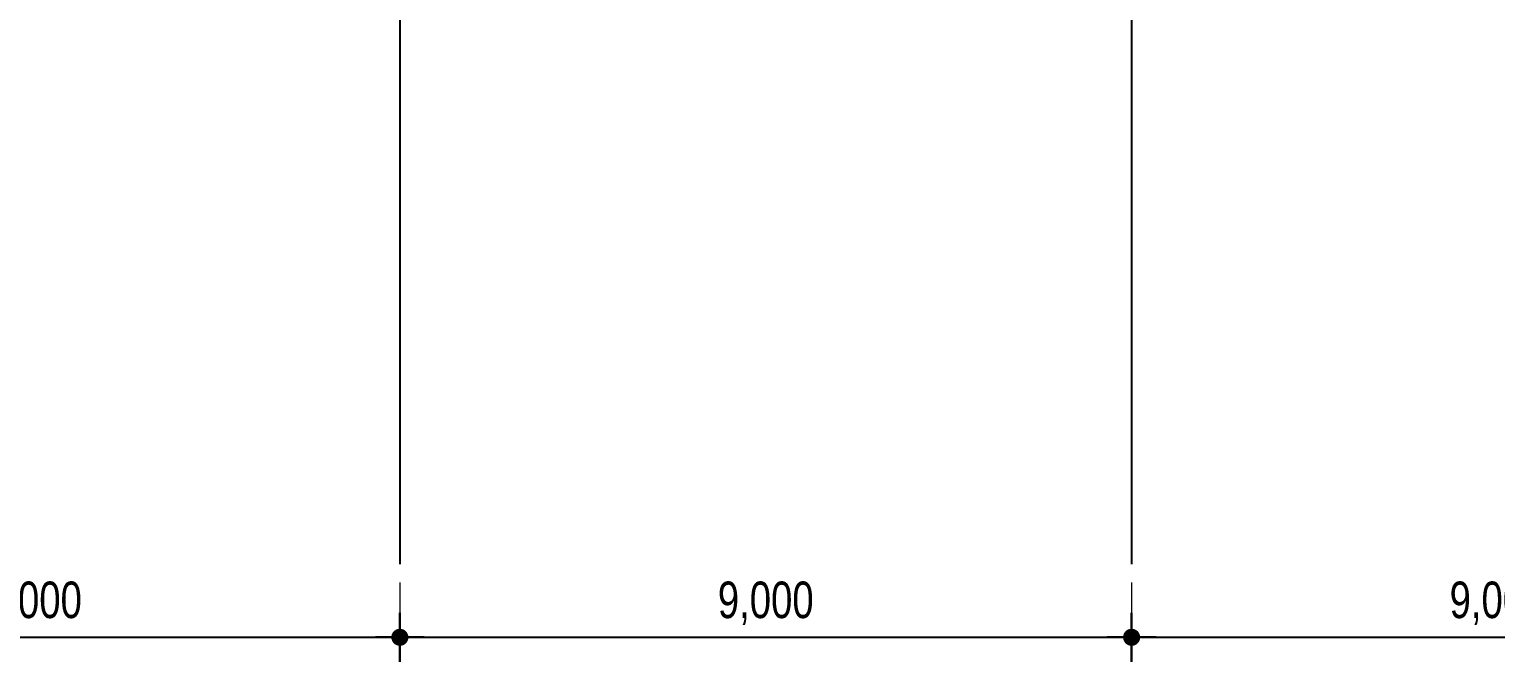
# Model space of a CAD drawing. Header units: millimetres. Extents: x -179076 to 119312, y -18667 to 180141.
# Drawn here: x -71871 to -53836, y 117841 to 125621 of the extents above; entities that cross this region are included whole.
import ezdxf

# ---------------------------------------------------------------- set-up
doc = ezdxf.new("R2010")
doc.units = ezdxf.units.MM
doc.linetypes.add('X-GRID_5~ROOF$0$CENTER2', pattern=[1.125, 0.75, -0.125, 0.125, -0.125])
doc.layers.get('0').update_dxf_attribs({"lineweight": 20})
doc.layers.get('Defpoints').update_dxf_attribs({"color": 151, "lineweight": 9})
doc.layers.add('A-DIM1', color=7, linetype='Continuous')
doc.layers.add('X-GRID_5~ROOF$0$A-CEN1', color=1, linetype='X-GRID_5~ROOF$0$CENTER2')
doc.styles.add('Hrtext', font='', dxfattribs={"width": 0.8})
doc.styles.get('Hrtext').set_extended_font_data('Dotum')
doc.dimstyles.new('HEERIM(Ext)', dxfattribs={"dimtxt": 3, "dimasz": 1, "dimexe": 2, "dimexo": 1.5, "dimgap": 1, "dimtad": 1, "dimdec": 0, "dimzin": 0, "dimdsep": 46, "dimlunit": 6, "dimtxsty": 'Hrtext', "dimblk": 'dotdim1', "dimcen": 1, "dimdle": 2, "dimclrd": 256, "dimclre": 256, "dimclrt": 3, "dimadec": 0, "dimazin": 0, "dimtfac": 1, "dimtdec": 0, "dimtix": 1, "dimtmove": 2, "dimatfit": 3, "dimldrblk": 'dotdim1', "dimfxl": 2, "dimtolj": 1, "dimtzin": 0, "dimlwd": -1, "dimarcsym": 0})

# ---------------------------------------------------------------- blocks, each defined once
blk = doc.blocks.new('dotdim1')
at = {"layer": 'A-DIM1'}
for p, q in [((0, 2), (0, -2)), ((-2, 0), (2, 0))]:
    blk.add_line(p, q, dxfattribs=at)
at = {"layer": 'A-DIM1', "const_width": 0.7}
blk.add_lwpolyline([(0.35, 0, 1), (-0.35, 0, 1)], format="xyb", close=True, dxfattribs=at)
blk = doc.blocks.new('*D287')
at = {"layer": 'A-DIM1', "lineweight": -2, "transparency": 16777216}
for p, q in [((10700, -47575), (10700, -48550)), ((19700, -47575), (19700, -48550))]:
    blk.add_line(p, q, dxfattribs=at)
at = {"layer": 'A-DIM1', "transparency": 16777216}
blk.add_line((10850, -48250), (19550, -48250), dxfattribs=at)
at = {"layer": 'Defpoints', "color": 0, "transparency": 16777216}
for p in [(10700, -47350), (19700, -47350), (19700, -48250)]:
    blk.add_point(p, dxfattribs=at)
at = {"layer": 'A-DIM1', "transparency": 16777216, "xscale": 150, "yscale": 150, "zscale": 150, "rotation": 180}
blk.add_blockref('dotdim1', (10700, -48250), dxfattribs=at)
at = {"layer": 'A-DIM1', "transparency": 16777216, "xscale": 150, "yscale": 150, "zscale": 150}
blk.add_blockref('dotdim1', (19700, -48250), dxfattribs=at)
at = {"layer": 'A-DIM1', "color": 3, "transparency": 16777216, "insert": (15200, -47831), "char_height": 450, "attachment_point": 5, "style": 'Hrtext'}
blk.add_mtext('\\A1;9,000', dxfattribs=at)
blk = doc.blocks.new('*D288')
at = {"layer": 'A-DIM1', "lineweight": -2, "transparency": 16777216}
for p, q in [((19700, -47575), (19700, -48550)), ((28700, -47575), (28700, -48550))]:
    blk.add_line(p, q, dxfattribs=at)
at = {"layer": 'A-DIM1', "transparency": 16777216}
blk.add_line((19850, -48250), (28550, -48250), dxfattribs=at)
at = {"layer": 'Defpoints', "color": 0, "transparency": 16777216}
for p in [(19700, -47350), (28700, -47350), (28700, -48250)]:
    blk.add_point(p, dxfattribs=at)
at = {"layer": 'A-DIM1', "transparency": 16777216, "xscale": 150, "yscale": 150, "zscale": 150, "rotation": 180}
blk.add_blockref('dotdim1', (19700, -48250), dxfattribs=at)
at = {"layer": 'A-DIM1', "transparency": 16777216, "xscale": 150, "yscale": 150, "zscale": 150}
blk.add_blockref('dotdim1', (28700, -48250), dxfattribs=at)
at = {"layer": 'A-DIM1', "color": 3, "transparency": 16777216, "insert": (24200, -47831), "char_height": 450, "attachment_point": 5, "style": 'Hrtext'}
blk.add_mtext('\\A1;9,000', dxfattribs=at)
blk = doc.blocks.new('*D289')
at = {"layer": 'A-DIM1', "lineweight": -2, "transparency": 16777216}
for p, q in [((28700, -47575), (28700, -48550)), ((37700, -47575), (37700, -48550))]:
    blk.add_line(p, q, dxfattribs=at)
at = {"layer": 'A-DIM1', "transparency": 16777216}
blk.add_line((28850, -48250), (37550, -48250), dxfattribs=at)
at = {"layer": 'Defpoints', "color": 0, "transparency": 16777216}
for p in [(28700, -47350), (37700, -47350), (37700, -48250)]:
    blk.add_point(p, dxfattribs=at)
at = {"layer": 'A-DIM1', "transparency": 16777216, "xscale": 150, "yscale": 150, "zscale": 150, "rotation": 180}
blk.add_blockref('dotdim1', (28700, -48250), dxfattribs=at)
at = {"layer": 'A-DIM1', "transparency": 16777216, "xscale": 150, "yscale": 150, "zscale": 150}
blk.add_blockref('dotdim1', (37700, -48250), dxfattribs=at)
at = {"layer": 'A-DIM1', "color": 3, "transparency": 16777216, "insert": (33200, -47831), "char_height": 450, "attachment_point": 5, "style": 'Hrtext'}
blk.add_mtext('\\A1;9,000', dxfattribs=at)
blk = doc.blocks.new('Grid_Office')
at = {"layer": 'A-DIM1'}
for base, p1, p2, picture, middle in [((19700, -48250), (10700, -47350), (19700, -47350), '*D287', (15200, -47831.3)), ((28700, -48250), (19700, -47350), (28700, -47350), '*D288', (24200, -47831.3)), ((37700, -48250), (28700, -47350), (37700, -47350), '*D289', (33200, -47831.3))]:
    dim = blk.add_linear_dim(base=base, p1=p1, p2=p2, dimstyle='HEERIM(Ext)', override={"dimscale": 150}, dxfattribs=at)
    dim.commit()
    dim.dimension.update_dxf_attribs({"geometry": picture, "text_midpoint": middle})

msp = doc.modelspace()

# ---------------------------------------------------------------- linework, layer by layer
at = {"layer": 'X-GRID_5~ROOF$0$A-CEN1', "ltscale": 10}
for p, q in [((-67313.3, 175040.8), (-67313.3, 119040.8)), ((-58313.3, 175040.8), (-58313.3, 119040.8))]:
    msp.add_line(p, q, dxfattribs=at)

# ---------------------------------------------------------------- block references
msp.add_blockref('Grid_Office', (-87013.3, 166390.8))

doc.saveas('drawing.dxf')
